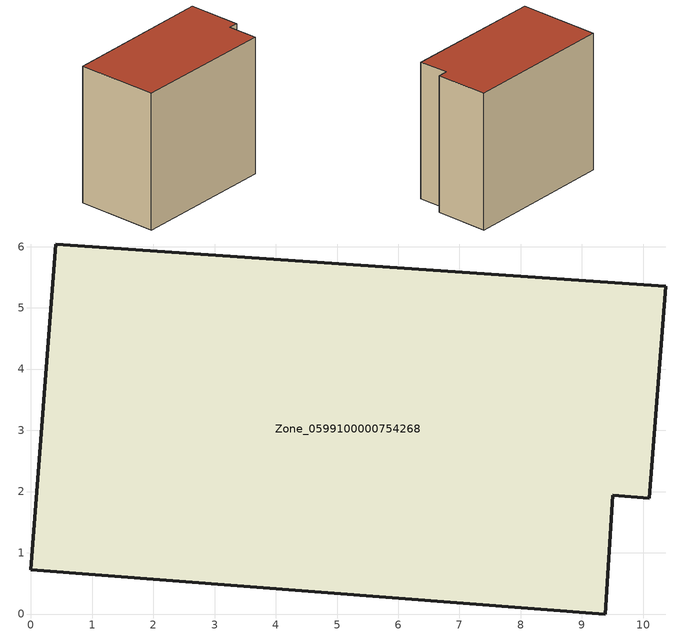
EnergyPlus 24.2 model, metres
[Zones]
Zone_0599100000754268
 floor ground (C_G): 9.5,1.94 9.38,0 0,0.72 0.4,6.04 10.37,5.35 10.1,1.89 z0
 wall outside (C_F): 0.4,6.04 0,0.72 9.38,0 9.5,1.94 10.1,1.89 10.37,5.35 0.4,6.04 z0:9.13
 roof outside (C_R): 10.1,1.89 10.37,5.35 0.4,6.04 0,0.72 9.38,0 9.5,1.94 z9.13
[BUILDING]
Pand.0599100000754268: North Axis=0; Terrain=City; Loads Convergence Tolerance Value=0.04; Temperature Convergence Tolerance Value=0.4; Solar Distribution=FullExterior; Maximum Number of Warmup Days=25; Minimum Number of Warmup Days=1
[Site:Location]
Rotterdam.The.Hague.AP_ZH_NLD Design_Conditions: Latitude=51.96; Longitude=4.45; Time Zone=1; Elevation=-4.5
[SITE:GROUNDTEMPERATURE:BUILDINGSURFACE]
18, 18, 18, 18, 18, 18, 18, 18, 18, 18, 18, 18
[MATERIAL] Thermal Absorptance=0.9; Solar Absorptance=0.7; Visible Absorptance=0.7
Name | Roughness | Thickness | Conductivity | Density | Specific Heat
G.TI.2006-2014 | MediumSmooth | 0.15 | 0.06 | 540 | 1210
F.TI.2006-2014 | Rough | 0.3 | 0.12 | 1920 | 840
R.TI.2006-2014 | MediumRough | 0.2 | 0.08 | 1500 | 1000
[CONSTRUCTION]
C_G: G.TI.2006-2014
C_F: F.TI.2006-2014
C_R: R.TI.2006-2014
[ZONE]
Zone_0599100000754268: Type=1; Multiplier=1; Ceiling Height=Autocalculate; Volume=Autocalculate; Floor Area=autocalculate; Part of Total Floor Area=Yes
[ZONEINFILTRATION:DESIGNFLOWRATE]
Infil_Zone_0599100000754268: Zone or ZoneList or Space or SpaceList=Zone_0599100000754268; Schedule=AlwaysOn; Design Flow Rate Calculation Method=Flow/Area; Flow Rate per Floor Area=0.0015; Constant Term Coefficient=1; Temperature Term Coefficient=0; Velocity Term Coefficient=0; Velocity Squared Term Coefficient=0
[HVACTEMPLATE:ZONE:IDEALLOADSAIRSYSTEM]
Zone_0599100000754268: Maximum Heating Supply Air Temperature=50; Minimum Cooling Supply Air Temperature=13; Maximum Heating Supply Air Humidity Ratio=0.0156; Minimum Cooling Supply Air Humidity Ratio=0.0077; Heating Limit=NoLimit; Cooling Limit=NoLimit; Dehumidification Control Type=ConstantSensibleHeatRatio; Cooling Sensible Heat Ratio=0.7; Dehumidification Setpoint=60; Humidification Control Type=None; Humidification Setpoint=30; Outdoor Air Method=None; Outdoor Air Flow Rate per Person=0.00944; Outdoor Air Flow Rate per Zone Floor Area=0; Outdoor Air Flow Rate per Zone=0; Demand Controlled Ventilation Type=None; Outdoor Air Economizer Type=NoEconomizer; Heat Recovery Type=None; Sensible Heat Recovery Effectiveness=0.7; Latent Heat Recovery Effectiveness=0.65
[ZONECONTROL:THERMOSTAT]
ThermostatControl_Zone_0599100000754268: Zone or ZoneList=Zone_0599100000754268; Control Type Schedule=DualSetpointControlType; Control 1=Thermostat_Zone_0599100000754268; Temperature Difference Between Cutout And Setpoint=0
[THERMOSTATSETPOINT:DUALSETPOINT]
Thermostat_Zone_0599100000754268: Heating Setpoint Temperature Schedule=HeatingSetpoint_Zone_0599100000754268; Cooling Setpoint Temperature Schedule=CoolingSetpoint_Zone_0599100000754268
[SCHEDULE:COMPACT]
HeatingSetpoint_Zone_0599100000754268: Through: 12/31, For: AllDays, Until: 24:00, 21
CoolingSetpoint_Zone_0599100000754268: Through: 12/31, For: AllDays, Until: 24:00, 24
DualSetpointControlType: Through: 12/31, For: AllDays, Until: 24:00, 4
AlwaysOn: Through: 12/31, For: AllDays, Until: 24:00, 1
